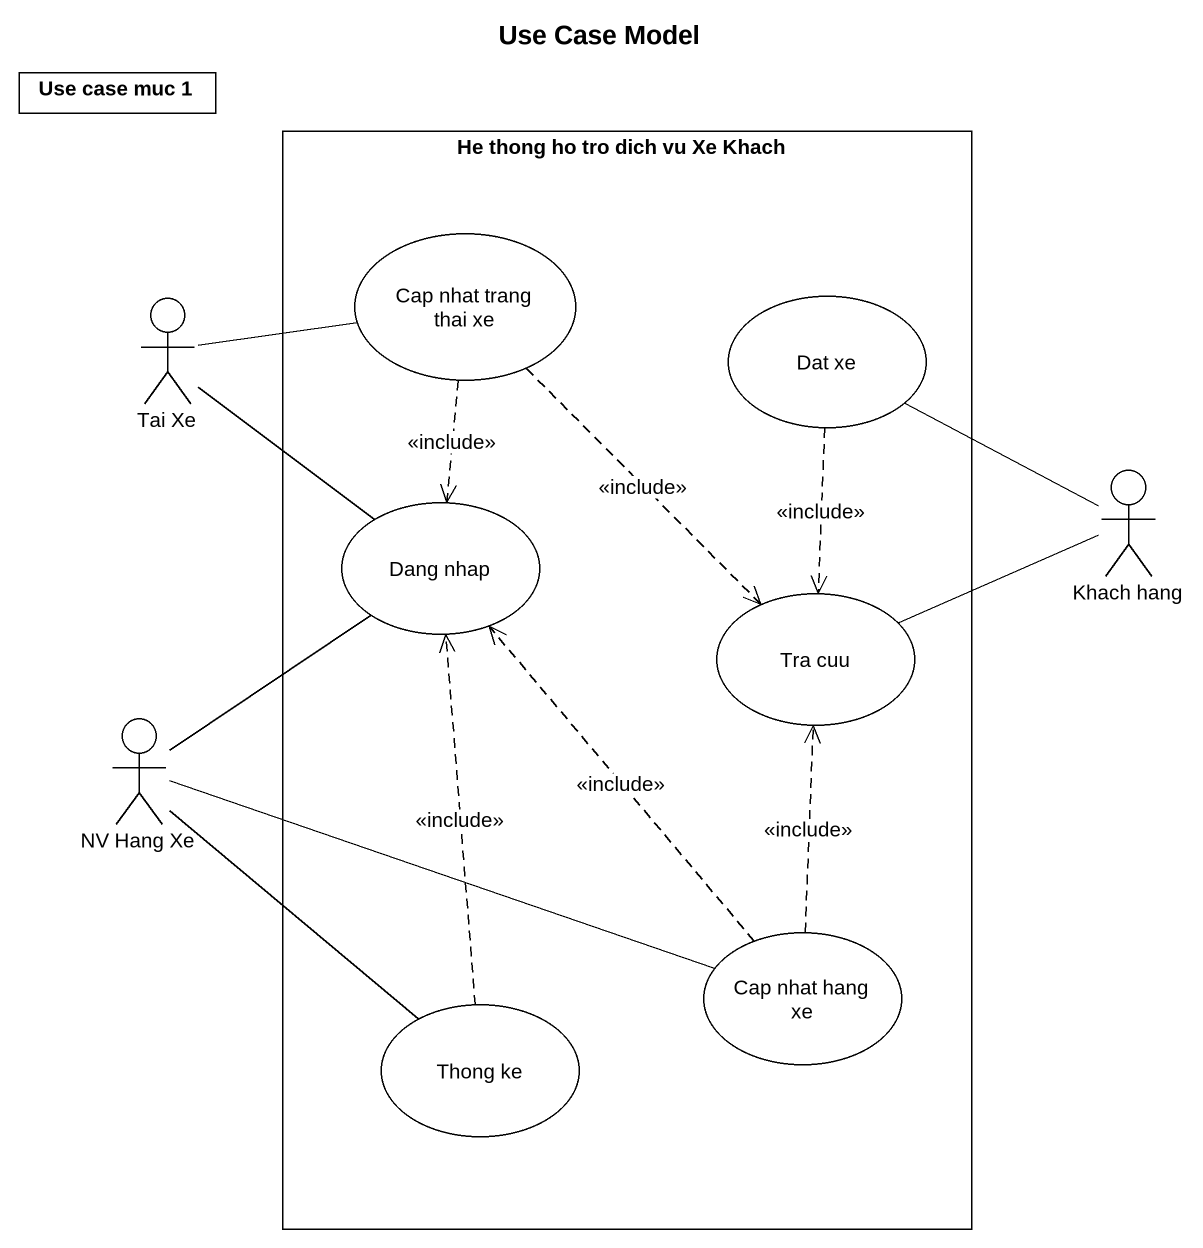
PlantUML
@startuml
title Use Case Model
rectangle "Use case muc 1" as Use_case_muc_1
rectangle "He thong ho tro dich vu Xe Khach" as He_thong_ho_tro_dich_vu_Xe {
  usecase "Cap nhat trang thai xe" as Cap_nhat_trang_thai_xe
  usecase "Dat xe" as Dat_xe
  usecase "Dang nhap" as Dang_nhap
  usecase "Tra cuu" as Tra_cuu
  usecase "Cap nhat hang xe" as Cap_nhat_hang_xe
  usecase "Thong ke" as Thong_ke
}
actor "Tai Xe" as Tai_Xe
actor "Khach hang" as Khach_hang
actor "NV Hang Xe" as NV_Hang_Xe
Cap_nhat_trang_thai_xe ..> Dang_nhap : <<include>>
Cap_nhat_trang_thai_xe ..> Tra_cuu : <<include>>
Tai_Xe -right- Cap_nhat_trang_thai_xe
Tai_Xe -- Dang_nhap
Dat_xe -- Khach_hang
Dat_xe ..> Tra_cuu : <<include>>
Khach_hang -left- Tra_cuu
NV_Hang_Xe -up- Dang_nhap
NV_Hang_Xe -right- Cap_nhat_hang_xe
NV_Hang_Xe -- Thong_ke
Cap_nhat_hang_xe .up.> Dang_nhap : <<include>>
Cap_nhat_hang_xe .up.> Tra_cuu : <<include>>
Thong_ke .up.> Dang_nhap : <<include>>
@enduml
